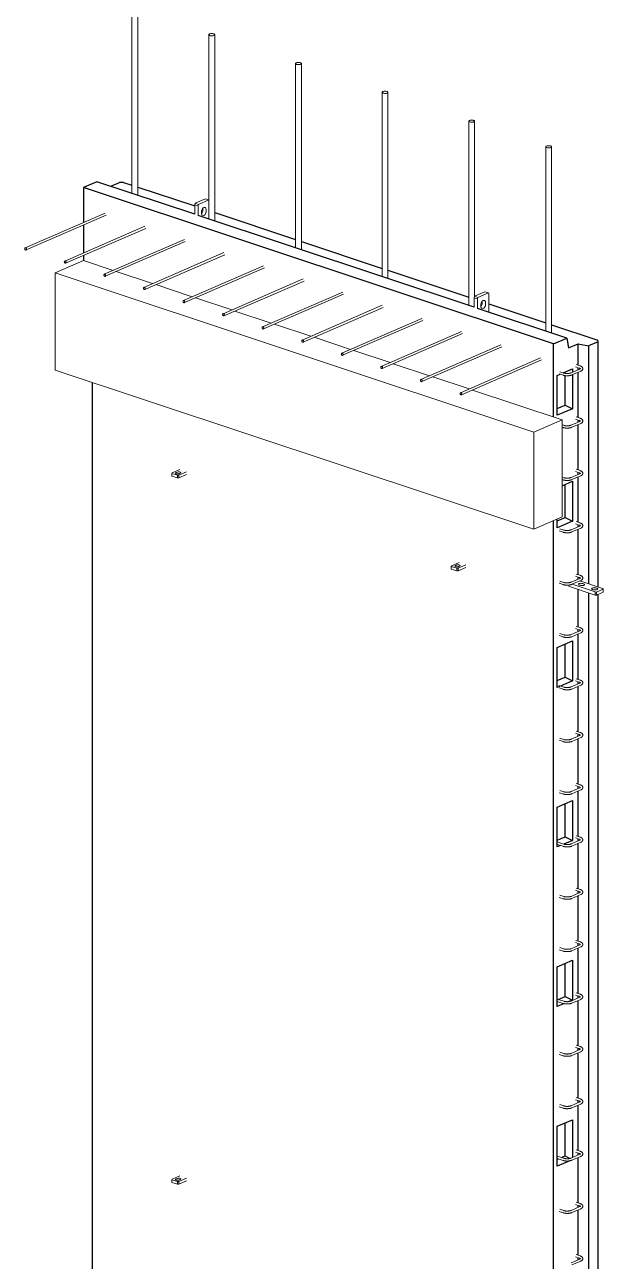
# Model space of a CAD drawing. Header units: millimetres. Extents: x -5423 to 14188, y 1067 to 21611.
# Drawn here: x 2823 to 4833, y 10434 to 14733 of the extents above; entities that cross this region are included whole.
import ezdxf

# ---------------------------------------------------------------- set-up
doc = ezdxf.new("R2010")
doc.units = ezdxf.units.MM
for name, color, linetype, lineweight in [('A-GENM', 13, 'Continuous', 18), ('A-WALL', 113, 'Continuous', 25), ('S-BEAM', 12, 'Continuous', 18), ('S-RBAR', 171, 'Continuous', 18)]:
    doc.layers.add(name, color=color, linetype=linetype, lineweight=lineweight)

# ---------------------------------------------------------------- blocks, each defined once
blk = doc.blocks.new('RR spread anchor face based - RR-SA-2_5-150-1876458-3D Ortho')
at = {"layer": 'A-GENM'}
for p, q in [((10910.2, 12862.9), (10883.9, 12851.5)), ((10896.8, 12852.5), (10900.8, 12854.2)), ((10906.4, 12844), (10932.8, 12855.4)), ((10883.9, 12851.5), (10882.5, 12849.4)), ((10882.5, 12849.4), (10901.3, 12843.2)), ((10882.5, 12840.2), (10882.5, 12849.4)), ((10901.3, 12833.9), (10882.5, 12840.2)), ((10901.3, 12843.2), (10906.4, 12844)), ((10901.3, 12833.9), (10901.3, 12843.2)), ((10906.4, 12834.7), (10901.3, 12833.9)), ((10932.8, 12846.2), (10906.4, 12834.7)), ((10906.4, 12844), (10906.4, 12834.7)), ((10911.3, 12850.7), (10907.3, 12849))]:
    blk.add_line(p, q, dxfattribs=at)
for points in [[(10900.8, 12854.2, 0), (10902.1, 12854.6, 0), (10903.8, 12855, 0), (10905.6, 12855.1, 0), (10907.4, 12855, 0), (10909.1, 12854.8, 0), (10910.6, 12854.4, 0), (10911.8, 12853.9, 0), (10912.6, 12853.3, 0), (10913, 12852.6, 0), (10912.9, 12851.9, 0), (10912.3, 12851.3, 0), (10911.3, 12850.7, 0)], [(10895.1, 12850.7, 0), (10895.2, 12851.2, 0), (10895.8, 12851.9, 0), (10896.8, 12852.5, 0)], [(10907.3, 12849, 0), (10906, 12848.5, 0), (10904.3, 12848.2, 0), (10902.5, 12848.1, 0), (10900.7, 12848.1, 0), (10899, 12848.3, 0), (10897.5, 12848.7, 0), (10896.3, 12849.2, 0), (10895.4, 12849.9, 0), (10895.1, 12850.5, 0)]]:
    blk.add_polyline3d(points, dxfattribs=at)
blk = doc.blocks.new('RR spread anchor face based - RR-SA-7_5-260-1726841-3D Ortho')
at = {"layer": 'A-GENM'}
for p, q in [((9990.7, 14106.7), (9992.4, 14112)), ((9990.7, 14073.8), (9990.7, 14106.7)), ((10002.8, 14102.7), (9990.7, 14106.7)), ((9992.4, 14112), (10028.6, 14127.8)), ((9992.4, 14112), (10004.4, 14108)), ((10004.4, 14108), (10002.8, 14102.7)), ((10002.8, 14102.7), (10002.8, 14069.7)), ((10040.3, 14123.6), (10004.4, 14108)), ((10028.6, 14127.8), (10040.3, 14123.9)), ((10014, 14077.5), (10014, 14081.2)), ((10019, 14092.6), (10019, 14094.2)), ((10019, 14088.9), (10019, 14092.6)), ((10031.1, 14088.6), (10031.1, 14084.9))]:
    blk.add_line(p, q, dxfattribs=at)
for points in [[(10014, 14081.2, 0), (10014.3, 14084.4, 0), (10015.1, 14087.7, 0), (10016.5, 14090.8, 0), (10018.2, 14093.4, 0), (10020.3, 14095.5, 0), (10022.5, 14096.9, 0), (10024.7, 14097.5, 0), (10026.8, 14097.2, 0), (10028.6, 14096, 0), (10029.9, 14094.1, 0), (10030.8, 14091.6, 0), (10031.1, 14088.6, 0)], [(10018.2, 14068.9, 0), (10016.5, 14070.1, 0), (10015.1, 14072, 0), (10014.3, 14074.5, 0), (10014, 14077.5, 0)], [(10014.1, 14075.9, 0), (10014.8, 14076.7, 0), (10016.5, 14079.3, 0), (10017.9, 14082.4, 0), (10018.7, 14085.7, 0), (10019, 14088.9, 0)], [(10031.1, 14084.9, 0), (10030.8, 14081.7, 0), (10029.9, 14078.4, 0), (10028.6, 14075.3, 0), (10026.8, 14072.6, 0), (10024.7, 14070.5, 0), (10022.5, 14069.2, 0), (10020.3, 14068.6, 0)]]:
    blk.add_polyline3d(points, dxfattribs=at)
blk = doc.blocks.new('RR spread anchor face based - RR-SA-7_5-260-V2-3D Ortho')
at = {"layer": 'A-GENM'}
for p, q in [((10963.2, 13788.9), (10999.4, 13804.6)), ((11011.5, 13800.6), (10975.3, 13784.9)), ((10999.4, 13804.6), (11011.5, 13800.6)), ((11013.1, 13796.7), (11011.5, 13800.6)), ((10961.6, 13783.6), (10963.2, 13788.9)), ((10961.6, 13750.6), (10961.6, 13783.6)), ((10973.6, 13779.6), (10961.6, 13783.6)), ((10963.2, 13788.9), (10975.3, 13784.9)), ((10975.3, 13784.9), (10973.6, 13779.6)), ((10973.6, 13779.6), (10973.6, 13746.6)), ((10984.8, 13754.4), (10984.8, 13758.1)), ((10989.9, 13769.5), (10989.8, 13770.8)), ((10989.9, 13765.8), (10989.9, 13769.5)), ((11001.9, 13765.5), (11001.9, 13761.8)), ((11013.1, 13733.5), (11013.1, 13796.7))]:
    blk.add_line(p, q, dxfattribs=at)
for points in [[(10984.8, 13758.1, 0), (10985.1, 13761.3, 0), (10986, 13764.6, 0), (10987.3, 13767.7, 0), (10989.1, 13770.3, 0), (10991.1, 13772.4, 0), (10993.4, 13773.8, 0), (10995.6, 13774.4, 0), (10997.6, 13774.1, 0), (10999.4, 13772.9, 0), (11000.8, 13771, 0), (11001.6, 13768.5, 0), (11001.9, 13765.5, 0)], [(10985, 13752.8, 0), (10985.6, 13753.5, 0), (10987.4, 13756.2, 0), (10988.7, 13759.3, 0), (10989.6, 13762.6, 0), (10989.9, 13765.8, 0)], [(11001.9, 13761.8, 0), (11001.6, 13758.6, 0), (11000.8, 13755.3, 0), (10999.4, 13752.2, 0), (10997.6, 13749.5, 0), (10995.6, 13747.4, 0), (10993.4, 13746.1, 0), (10991.1, 13745.5, 0)], [(10989.1, 13745.8, 0), (10987.3, 13747, 0), (10986, 13748.9, 0), (10985.1, 13751.4, 0), (10984.8, 13754.4, 0)]]:
    blk.add_polyline3d(points, dxfattribs=at)
blk = doc.blocks.new('Rebar Bar - Part 2227165887-431004-3D Ortho')
at = {"layer": 'S-RBAR'}
blk.add_polyline3d([(9634.4, 13339.6, 0), (9634.2, 13338.9, 0), (9634.1, 13338.2, 0), (9634.1, 13337.4, 0), (9634.1, 13336.7, 0), (9634.2, 13336, 0), (9634.4, 13335.3, 0)], dxfattribs=at)
blk = doc.blocks.new('Rebar Bar - Part 2227165887-V3-3D Ortho')
at = {"layer": 'S-RBAR'}
blk.add_polyline3d([(9634.5, 13157.9, 0), (9634.4, 13157.6, 0), (9634.2, 13156.9, 0), (9634.1, 13156.2, 0), (9634.1, 13155.4, 0), (9634.1, 13154.7, 0), (9634.2, 13154, 0), (9634.4, 13153.3, 0)], dxfattribs=at)
blk = doc.blocks.new('Rebar Bar - Part 3166313199-431004-3D Ortho')
at = {"layer": 'S-RBAR'}
for p, q in [((11313.7, 13543.5), (11327.4, 13539)), ((11329.9, 13546.6), (11316.2, 13551.1))]:
    blk.add_line(p, q, dxfattribs=at)
blk = doc.blocks.new('Rebar Bar - Part 2227165887-V5-3D Ortho')
at = {"layer": 'S-RBAR'}
for points in [[(11332.1, 13528.4, 0), (11332.7, 13528.6, 0), (11333.4, 13528.9, 0), (11333.9, 13529.3, 0), (11334.5, 13529.6, 0), (11335.1, 13529.9, 0), (11335.6, 13530.3, 0), (11336.1, 13530.7, 0), (11336.6, 13531.1, 0), (11337, 13531.6, 0), (11337.5, 13532, 0), (11337.9, 13532.5, 0), (11338.3, 13533.1, 0), (11338.6, 13533.7, 0), (11338.9, 13534.3, 0), (11339.1, 13534.9, 0), (11339.3, 13535.6, 0), (11339.4, 13536.3, 0), (11339.5, 13537.1, 0), (11339.4, 13537.8, 0), (11339.3, 13538.5, 0), (11339.1, 13539.2, 0), (11338.9, 13539.8, 0), (11338.6, 13540.4, 0), (11338.3, 13541, 0), (11337.9, 13541.6, 0), (11337.5, 13542.1, 0), (11337, 13542.5, 0), (11336.6, 13543, 0), (11336.1, 13543.4, 0), (11335.6, 13543.8, 0), (11335, 13544.2, 0), (11334.5, 13544.5, 0), (11333.9, 13544.8, 0), (11333.3, 13545.2, 0), (11332.7, 13545.4, 0), (11332.1, 13545.7, 0), (11331.4, 13546, 0), (11330.8, 13546.3, 0), (11330.1, 13546.5, 0), (11329.9, 13546.6, 0)], [(11331.5, 13536.7, 0), (11331.5, 13536.7, 0), (11331.4, 13536.8, 0), (11331.3, 13536.9, 0), (11331.2, 13537, 0), (11331, 13537.2, 0), (11330.8, 13537.3, 0), (11330.6, 13537.5, 0), (11330.3, 13537.7, 0), (11330, 13537.9, 0), (11329.7, 13538, 0), (11329.3, 13538.2, 0), (11328.9, 13538.4, 0), (11328.4, 13538.6, 0), (11328, 13538.8, 0), (11327.5, 13538.9, 0), (11327.4, 13539, 0)], [(11331.5, 13537.4, 0), (11331.5, 13537.4, 0), (11331.5, 13537.3, 0), (11331.4, 13537.3, 0), (11331.3, 13537.2, 0), (11331.2, 13537, 0), (11331, 13536.9, 0), (11330.8, 13536.7, 0), (11330.6, 13536.6, 0), (11330.3, 13536.4, 0), (11330, 13536.2, 0), (11329.7, 13536, 0), (11329.3, 13535.9, 0), (11328.9, 13535.7, 0)]]:
    blk.add_polyline3d(points, dxfattribs=at)
blk = doc.blocks.new('Rebar Bar - Part 981547073-431004-3D Ortho')
at = {"layer": 'S-RBAR'}
for p, q in [((11328.9, 13535.7), (11298.6, 13522.5)), ((11301.8, 13515.2), (11332.1, 13528.4))]:
    blk.add_line(p, q, dxfattribs=at)
blk = doc.blocks.new('Rebar Bar - Part 2227165887-V6-3D Ortho')
at = {"layer": 'S-RBAR'}
for points in [[(11301.8, 13515.2, 0), (11301.2, 13514.9, 0), (11300.5, 13514.7, 0), (11299.8, 13514.4, 0), (11299.1, 13514.2, 0), (11298.4, 13514, 0), (11297.7, 13513.8, 0), (11297, 13513.6, 0), (11296.2, 13513.4, 0), (11295.4, 13513.2, 0), (11294.6, 13513.1, 0), (11293.8, 13513, 0), (11293, 13512.8, 0), (11292.2, 13512.7, 0), (11291.4, 13512.6, 0), (11290.6, 13512.5, 0), (11289.7, 13512.4, 0), (11288.9, 13512.4, 0), (11288, 13512.3, 0), (11287.2, 13512.3, 0), (11286.3, 13512.3, 0), (11285.4, 13512.3, 0), (11284.6, 13512.3, 0), (11283.7, 13512.3, 0), (11282.9, 13512.3, 0), (11282, 13512.4, 0), (11281.2, 13512.4, 0), (11280.3, 13512.5, 0), (11279.5, 13512.6, 0), (11278.6, 13512.6, 0), (11277.8, 13512.8, 0), (11277, 13512.9, 0), (11276.2, 13513, 0), (11275.4, 13513.2, 0), (11274.6, 13513.3, 0), (11273.9, 13513.5, 0), (11273.1, 13513.7, 0), (11272.4, 13513.9, 0), (11271.6, 13514.1, 0), (11270.9, 13514.3, 0), (11270.8, 13514.3, 0)], [(11298.6, 13522.5, 0), (11298.2, 13522.3, 0), (11297.7, 13522.2, 0), (11297.3, 13522, 0), (11296.7, 13521.8, 0), (11296.2, 13521.7, 0), (11295.6, 13521.5, 0), (11295.1, 13521.4, 0), (11294.5, 13521.2, 0), (11293.8, 13521.1, 0), (11293.2, 13521, 0), (11292.5, 13520.8, 0), (11291.9, 13520.7, 0), (11291.2, 13520.6, 0), (11290.5, 13520.6, 0), (11289.8, 13520.5, 0), (11289.1, 13520.4, 0), (11288.3, 13520.4, 0), (11287.6, 13520.3, 0), (11286.9, 13520.3, 0), (11286.1, 13520.3, 0), (11285.4, 13520.3, 0), (11284.7, 13520.3, 0), (11283.9, 13520.3, 0), (11283.2, 13520.3, 0), (11282.5, 13520.3, 0), (11281.7, 13520.4, 0), (11281, 13520.4, 0), (11280.3, 13520.5, 0), (11279.6, 13520.6, 0), (11278.9, 13520.7, 0), (11278.2, 13520.8, 0), (11277.6, 13520.9, 0), (11276.9, 13521, 0), (11276.3, 13521.1, 0), (11275.7, 13521.3, 0), (11275.1, 13521.4, 0), (11274.5, 13521.6, 0), (11273.9, 13521.7, 0), (11273.4, 13521.9, 0), (11273.3, 13521.9, 0)]]:
    blk.add_polyline3d(points, dxfattribs=at)
blk = doc.blocks.new('Rebar Bar - Part 3131074535-V7-3D Ortho')
at = {"layer": 'S-RBAR'}
for p, q in [((11257, 13518.9), (11270.8, 13514.3)), ((11273.3, 13521.9), (11259.6, 13526.5))]:
    blk.add_line(p, q, dxfattribs=at)
blk = doc.blocks.new('Rebar Bar - Part 3131074535-V8-3D Ortho')
at = {"layer": 'S-RBAR'}
for p, q in [((11273.3, 13340), (11267.7, 13341.8)), ((11267.7, 13333.4), (11270.8, 13332.4))]:
    blk.add_line(p, q, dxfattribs=at)
blk = doc.blocks.new('Rebar Bar - Part 3131074535-V9-3D Ortho')
at = {"layer": 'S-RBAR'}
for p, q in [((11273.3, 12430), (11256.3, 12435.7)), ((11257, 12427), (11270.8, 12422.4))]:
    blk.add_line(p, q, dxfattribs=at)
blk = doc.blocks.new('Rebar Bar - Part 3131074535-V10-3D Ortho')
at = {"layer": 'S-RBAR'}
for p, q in [((11250.7, 11883.2), (11270.8, 11876.5)), ((11273.3, 11884.1), (11250.8, 11891.6))]:
    blk.add_line(p, q, dxfattribs=at)
blk = doc.blocks.new('Rebar Bar - Part 3166313199-V11-3D Ortho')
at = {"layer": 'S-RBAR'}
for p, q in [((11313.7, 11541.7), (11327.4, 11537.1)), ((11329.9, 11544.7), (11315.8, 11549.4))]:
    blk.add_line(p, q, dxfattribs=at)
blk = doc.blocks.new('Rebar Bar - Part 3131074535-V12-3D Ortho')
at = {"layer": 'S-RBAR'}
for p, q in [((11273.3, 11338.1), (11250.8, 11345.6)), ((11250.8, 11337.2), (11270.8, 11330.5))]:
    blk.add_line(p, q, dxfattribs=at)
blk = doc.blocks.new('Rebar Bar - Part 3643695667-431004-3D Ortho')
at = {"layer": 'S-RBAR'}
for p, q in [((11192.7, 13574.5), (10914.3, 13453.4)), ((10917.5, 13446.1), (11195.9, 13567.1))]:
    blk.add_line(p, q, dxfattribs=at)
for points in [[(10918.9, 13448.8, 0), (10918.8, 13449.7, 0), (10918.5, 13450.7, 0), (10918, 13451.7, 0), (10917.4, 13452.5, 0), (10916.6, 13453.1, 0), (10915.9, 13453.5, 0), (10915.1, 13453.6, 0), (10914.4, 13453.5, 0), (10913.7, 13453.1, 0), (10913.3, 13452.5, 0), (10913, 13451.7, 0), (10912.9, 13450.8, 0)], [(10912.9, 13450.8, 0), (10913, 13449.8, 0), (10913.3, 13448.8, 0), (10913.7, 13447.8, 0), (10914.4, 13447.1, 0), (10915.1, 13446.4, 0), (10915.9, 13446.1, 0), (10916.6, 13445.9, 0), (10917.4, 13446, 0), (10918, 13446.4, 0), (10918.5, 13447, 0), (10918.8, 13447.8, 0), (10918.9, 13448.8, 0)]]:
    blk.add_polyline3d(points, dxfattribs=at)
blk = doc.blocks.new('Rebar Bar - Part 3314717470-431004-3D Ortho')
at = {"layer": 'S-RBAR'}
for p, q in [((10943.6, 14397.4), (10943.6, 13756.7)), ((10963.6, 13789), (10963.6, 14397.4))]:
    blk.add_line(p, q, dxfattribs=at)
for points in [[(10961.1, 14394.9, 0), (10962.5, 14395.7, 0), (10963.4, 14396.6, 0), (10963.5, 14397.6, 0), (10963, 14398.6, 0), (10961.9, 14399.5, 0), (10960.1, 14400.2, 0), (10958, 14400.8, 0), (10955.5, 14401.1, 0), (10952.9, 14401.2, 0), (10950.3, 14401, 0), (10948, 14400.5, 0), (10946, 14399.9, 0)], [(10946, 14399.9, 0), (10944.6, 14399, 0), (10943.7, 14398.1, 0), (10943.6, 14397.1, 0), (10944.1, 14396.1, 0), (10945.2, 14395.2, 0), (10947, 14394.5, 0), (10949.1, 14393.9, 0), (10951.6, 14393.6, 0), (10954.2, 14393.6, 0), (10956.8, 14393.8, 0), (10959.1, 14394.2, 0), (10961.1, 14394.9, 0)]]:
    blk.add_polyline3d(points, dxfattribs=at)
blk = doc.blocks.new('Rebar Bar - Part 3314717470-V18-3D Ortho')
at = {"layer": 'S-RBAR'}
for p, q in [((10642.5, 14497.5), (10642.5, 13856.9)), ((10662.5, 13850.2), (10662.5, 14497.5))]:
    blk.add_line(p, q, dxfattribs=at)
for points in [[(10645, 14500.1, 0), (10643.5, 14499.2, 0), (10642.7, 14498.3, 0), (10642.5, 14497.3, 0), (10643, 14496.3, 0), (10644.2, 14495.4, 0), (10645.9, 14494.7, 0), (10648.1, 14494.1, 0), (10650.6, 14493.8, 0), (10653.2, 14493.8, 0), (10655.7, 14493.9, 0), (10658.1, 14494.4, 0), (10660, 14495, 0)], [(10660, 14495, 0), (10661.5, 14495.9, 0), (10662.3, 14496.8, 0), (10662.5, 14497.8, 0), (10662, 14498.8, 0), (10660.8, 14499.7, 0), (10659.1, 14500.4, 0), (10656.9, 14501, 0), (10654.5, 14501.3, 0), (10651.9, 14501.3, 0), (10649.3, 14501.1, 0), (10647, 14500.7, 0), (10645, 14500.1, 0)]]:
    blk.add_polyline3d(points, dxfattribs=at)
blk = doc.blocks.new('Rebar Bar - Part 2222163669-431004-3D Ortho')
at = {"layer": 'S-RBAR'}
for p, q in [((9772.8, 14787), (9772.8, 14146.3)), ((9792.8, 14139.7), (9792.8, 14787))]:
    blk.add_line(p, q, dxfattribs=at)
for points in [[(9775.3, 14789.5, 0), (9773.8, 14788.7, 0), (9773, 14787.7, 0), (9772.8, 14786.7, 0), (9773.4, 14785.8, 0), (9774.5, 14784.9, 0), (9776.2, 14784.1, 0), (9778.4, 14783.6, 0), (9780.9, 14783.3, 0), (9783.5, 14783.2, 0), (9786, 14783.4, 0), (9788.4, 14783.8, 0), (9790.3, 14784.5, 0)], [(9790.3, 14784.5, 0), (9791.8, 14785.3, 0), (9792.6, 14786.3, 0), (9792.8, 14787.2, 0), (9792.3, 14788.2, 0), (9791.1, 14789.1, 0), (9789.4, 14789.9, 0), (9787.2, 14790.4, 0), (9784.8, 14790.7, 0), (9782.2, 14790.8, 0), (9779.6, 14790.6, 0), (9777.3, 14790.2, 0), (9775.3, 14789.5, 0)]]:
    blk.add_polyline3d(points, dxfattribs=at)
blk = doc.blocks.new('Rebar Bar - Part 2904564288-431004-3D Ortho')
at = {"layer": 'S-RBAR'}
for p, q in [((11211, 14308.3), (11211, 13667.7)), ((11231, 13661), (11231, 14308.3))]:
    blk.add_line(p, q, dxfattribs=at)
for points in [[(11213.5, 14310.8, 0), (11212.1, 14310, 0), (11211.2, 14309.1, 0), (11211, 14308.1, 0), (11211.6, 14307.1, 0), (11212.7, 14306.2, 0), (11214.4, 14305.5, 0), (11216.6, 14304.9, 0), (11219.1, 14304.6, 0), (11221.7, 14304.5, 0), (11224.2, 14304.7, 0), (11226.6, 14305.2, 0), (11228.5, 14305.8, 0)], [(11228.5, 14305.8, 0), (11230, 14306.7, 0), (11230.8, 14307.6, 0), (11231, 14308.6, 0), (11230.5, 14309.6, 0), (11229.3, 14310.5, 0), (11227.6, 14311.2, 0), (11225.4, 14311.7, 0), (11223, 14312.1, 0), (11220.4, 14312.1, 0), (11217.8, 14311.9, 0), (11215.5, 14311.5, 0), (11213.5, 14310.8, 0)]]:
    blk.add_polyline3d(points, dxfattribs=at)
blk = doc.blocks.new('M_Rectangular Corbel - M_Rectangular Corbel-2619637-3D Ortho')
at = {"layer": 'S-BEAM'}
for p, q in [((9604.5, 13912.6), (9505.7, 13869.7)), ((9604.5, 13912.6), (9706.9, 13878.5)), ((9505.7, 13869.7), (9505.7, 13532.1)), ((11168.9, 13316.1), (9505.7, 13869.7)), ((9718.3, 13874.7), (9844.4, 13832.7)), ((9855.8, 13829), (9982, 13787)), ((9993.3, 13783.2), (10119.5, 13741.2)), ((10130.8, 13737.4), (10257, 13695.4)), ((10268.3, 13691.7), (10394.5, 13649.7)), ((10405.8, 13645.9), (10532, 13603.9)), ((10543.4, 13600.1), (10669.5, 13558.1)), ((10680.9, 13554.3), (10807.1, 13512.4)), ((9505.7, 13532.1), (11168.9, 12978.5)), ((10818.4, 13508.6), (10944.6, 13466.6)), ((10955.9, 13462.8), (11267.7, 13359.1)), ((11168.9, 13316.1), (11267.7, 13359.1)), ((11267.7, 13359.1), (11267.7, 13021.5)), ((11168.9, 12978.5), (11168.9, 13316.1)), ((11168.9, 12978.5), (11267.7, 13021.5))]:
    blk.add_line(p, q, dxfattribs=at)
blk = doc.blocks.new('RR spread anchor face based - RR-SA-4_0-180-V19-3D Ortho')
at = {"layer": 'A-GENM'}
for p, q in [((11382.2, 12750), (11290.3, 12780.6)), ((11302.6, 12787.6), (11382.2, 12761.1)), ((11317.5, 12802.8), (11316.6, 12803.1)), ((11330.6, 12783.8), (11327.6, 12784.8)), ((11408.5, 12772.5), (11328.9, 12799)), ((11339.5, 12789.9), (11342.5, 12788.9)), ((11376.4, 12768.6), (11373.4, 12769.6)), ((11385.2, 12774.7), (11388.2, 12773.7)), ((11387.6, 12760.5), (11410.6, 12770.6)), ((11410.6, 12770.6), (11408.5, 12772.5)), ((11410.6, 12759.5), (11410.6, 12770.6)), ((11382.2, 12761.1), (11387.6, 12760.5)), ((11382.2, 12750), (11382.2, 12761.1)), ((11387.6, 12749.4), (11382.2, 12750)), ((11387.6, 12749.4), (11387.6, 12760.5)), ((11410.6, 12759.5), (11387.6, 12749.4))]:
    blk.add_line(p, q, dxfattribs=at)
for points in [[(11324.5, 12787.4, 0), (11324.7, 12788, 0), (11325.5, 12788.9, 0), (11326.8, 12789.6, 0), (11328.5, 12790.2, 0), (11330.6, 12790.6, 0), (11332.9, 12790.8, 0), (11335.3, 12790.7, 0), (11337.5, 12790.4, 0), (11339.5, 12789.9, 0)], [(11327.6, 12784.8, 0), (11326.1, 12785.5, 0), (11325, 12786.3, 0), (11324.6, 12787.1, 0)], [(11342.5, 12788.9, 0), (11344, 12788.3, 0), (11345.1, 12787.5, 0), (11345.5, 12786.6, 0), (11345.4, 12785.7, 0), (11344.6, 12784.9, 0), (11343.3, 12784.1, 0), (11341.6, 12783.5, 0), (11339.4, 12783.1, 0), (11337.1, 12783, 0), (11334.8, 12783, 0), (11332.6, 12783.3, 0), (11330.6, 12783.8, 0)], [(11370.3, 12772.1, 0), (11370.5, 12772.8, 0), (11371.2, 12773.7, 0), (11372.5, 12774.4, 0), (11374.3, 12775, 0), (11376.4, 12775.4, 0), (11378.7, 12775.6, 0), (11381, 12775.5, 0), (11383.3, 12775.2, 0), (11385.2, 12774.7, 0)], [(11373.4, 12769.6, 0), (11371.8, 12770.2, 0), (11370.8, 12771, 0), (11370.3, 12771.9, 0)], [(11388.2, 12773.7, 0), (11389.8, 12773, 0), (11390.8, 12772.2, 0), (11391.3, 12771.4, 0), (11391.1, 12770.5, 0), (11390.4, 12769.6, 0), (11389.1, 12768.9, 0), (11387.3, 12768.3, 0), (11385.2, 12767.9, 0), (11382.9, 12767.7, 0), (11380.6, 12767.8, 0), (11378.3, 12768.1, 0), (11376.4, 12768.6, 0)]]:
    blk.add_polyline3d(points, dxfattribs=at)

msp = doc.modelspace()

# ---------------------------------------------------------------- linework, layer by layer
at = {"layer": 'A-WALL'}
for p, q in [((3073.17516, 14187.003), (3027.00231, 14166.92971)), ((3413.26822, 14073.81425), (3073.17516, 14187.003)), ((4660.12831, 13623.39765), (3027.00231, 14166.92971)), ((3027.00231, 14166.92971), (3027.00231, 14045.08538)), ((3121.37105, 14170.96258), (3152.11302, 14184.32742)), ((3166.22746, 14184.68547), (3152.11302, 14184.32742)), ((3166.22746, 14184.68547), (3195.38571, 14174.98111)), ((3215.32793, 14168.344), (3413.26822, 14102.46611)), ((4384.11272, 13750.70072), (3425.30971, 14069.80664)), ((3440.70748, 14093.33386), (3441.32144, 14093.12952)), ((3482.74602, 14079.34272), (3764.0447, 13985.72174)), ((3027.00231, 14036.47668), (3027.00231, 13939.49844)), ((3783.93359, 13979.10238), (4065.08175, 13885.5315)), ((3027.00231, 13930.92256), (3027.00231, 13912.60148)), ((4084.97064, 13878.91214), (4366.1188, 13785.34126)), ((4411.55198, 13770.22033), (4412.38574, 13769.94284)), ((4435.66338, 13762.19564), (4633.59022, 13696.32223)), ((4706.30116, 13643.47094), (4396.1542, 13746.69311)), ((4653.53244, 13689.68512), (4814.40143, 13636.14519)), ((4660.12831, 13623.39765), (4706.30116, 13643.47094)), ((4706.30116, 13643.47094), (4712.88603, 13609.34046)), ((4815.34273, 13630.77633), (4782.42011, 13616.46348)), ((4815.34273, 13630.77633), (4814.40143, 13636.14519)), ((4815.34273, 12777.75558), (4815.34273, 13630.77633)), ((4660.12831, 13369.06942), (4660.12831, 13623.39765)), ((4712.88603, 13609.34046), (4745.73154, 13623.61979)), ((4745.73154, 13623.61979), (4782.42011, 13616.46348)), ((4745.73154, 13548.79368), (4745.73154, 13623.61979)), ((4782.42011, 13616.46348), (4782.42011, 12788.71278)), ((4745.73154, 13533.15964), (4745.73154, 13540.36679)), ((4673.29804, 13513.51934), (4683.05764, 13517.76225)), ((4673.29804, 13374.79485), (4673.29804, 13513.51934)), ((4694.0322, 13522.53336), (4725.97695, 13536.42109)), ((4700.57727, 13521.06875), (4700.57727, 13525.37878)), ((4700.57727, 13410.34407), (4700.57727, 13512.75329)), ((4725.97695, 13536.42109), (4725.97695, 13524.60852)), ((4725.97695, 13515.89048), (4725.97695, 13397.6966)), ((4745.73154, 13366.8077), (4745.73154, 13524.58797)), ((3057.10601, 13489.20543), (3057.10601, 5745.58236)), ((4673.29804, 13398.48464), (4700.57727, 13410.34407)), ((4725.97695, 13397.6966), (4673.29804, 13374.79485)), ((4700.57727, 13410.34407), (4725.97695, 13397.6966)), ((4745.73154, 13351.17366), (4745.73154, 13358.38081)), ((4745.73154, 13184.82172), (4745.73154, 13342.60199)), ((4745.73154, 13169.18768), (4745.73154, 13176.39483)), ((4745.73154, 13002.83574), (4745.73154, 13160.61601)), ((4690.23202, 13130.14061), (4725.97695, 13145.68044)), ((4700.57727, 13019.60342), (4700.57727, 13134.63813)), ((4725.97695, 13145.68044), (4725.97695, 13006.95595)), ((4660.12831, 5212.06933), (4660.12831, 13008.40011)), ((4673.29804, 13007.74398), (4700.57727, 13019.60342)), ((4673.29804, 12984.0542), (4673.29804, 13014.12555)), ((4725.97695, 13006.95595), (4673.29804, 12984.0542)), ((4700.57727, 13019.60342), (4725.97695, 13006.95595)), ((4745.73154, 12987.2017), (4745.73154, 12994.40885)), ((4745.73154, 12820.84976), (4745.73154, 12978.63003)), ((4745.73154, 12805.21572), (4745.73154, 12812.42287)), ((4745.73154, 12638.86377), (4745.73154, 12769.60831)), ((4782.42011, 12757.39773), (4782.42011, 10319.41684)), ((4815.34273, 10308.45963), (4815.34273, 12751.72209)), ((4745.73154, 12623.22973), (4745.73154, 12630.43689)), ((4745.73154, 12456.87779), (4745.73154, 12614.65807)), ((4673.29804, 12567.88073), (4725.97695, 12590.78247)), ((4673.29804, 12429.15624), (4673.29804, 12567.88073)), ((4700.57727, 12464.70545), (4700.57727, 12579.74016)), ((4725.97695, 12590.78247), (4725.97695, 12452.05798)), ((4673.29804, 12452.84602), (4700.57727, 12464.70545)), ((4680.554, 12432.31071), (4673.29804, 12429.15624)), ((4725.97695, 12452.05798), (4684.03842, 12433.82553)), ((4700.57727, 12464.70545), (4725.97695, 12452.05798)), ((4745.73154, 12441.24375), (4745.73154, 12448.45091)), ((4745.73154, 12274.89181), (4745.73154, 12432.67209)), ((4745.73154, 12259.25777), (4745.73154, 12266.46493)), ((4745.73154, 12092.90583), (4745.73154, 12250.68611)), ((4745.73154, 12077.27179), (4745.73154, 12084.47895)), ((4673.29804, 12012.98276), (4725.97695, 12035.88451)), ((4725.97695, 12035.88451), (4725.97695, 11897.16002)), ((4745.73154, 11910.91985), (4745.73154, 12068.70013)), ((4673.29804, 11874.25827), (4673.29804, 12012.98276)), ((4700.57727, 11909.80749), (4700.57727, 12024.84219)), ((4673.29804, 11897.94805), (4700.57727, 11909.80749)), ((4700.57727, 11909.80749), (4725.97695, 11897.16002)), ((4684.86371, 11879.28636), (4673.29804, 11874.25827)), ((4725.97695, 11897.16002), (4695.78398, 11884.03386)), ((4745.73154, 11895.28581), (4745.73154, 11902.49297)), ((4745.73154, 11728.93387), (4745.73154, 11886.71415)), ((4745.73154, 11713.29983), (4745.73154, 11720.50698)), ((4745.73154, 11546.94789), (4745.73154, 11704.72817)), ((4745.73154, 11531.31385), (4745.73154, 11538.521)), ((4745.73154, 11364.96191), (4745.73154, 11522.74218)), ((4673.29804, 11458.0848), (4725.97695, 11480.98654)), ((4725.97695, 11480.98654), (4725.97695, 11342.26205)), ((4673.29804, 11319.36031), (4673.29804, 11458.0848)), ((4700.57727, 11354.90952), (4700.57727, 11469.94423)), ((4676.62309, 11344.49563), (4700.57727, 11354.90952)), ((4700.57727, 11354.90952), (4725.97695, 11342.26205)), ((4745.73154, 11349.32787), (4745.73154, 11356.53502)), ((4697.17495, 11329.74061), (4673.29804, 11319.36031)), ((4725.97695, 11342.26205), (4714.08227, 11337.09093)), ((4745.73154, 11182.97593), (4745.73154, 11340.7562)), ((4745.73154, 11167.34189), (4745.73154, 11174.54904)), ((4745.73154, 11000.98995), (4745.73154, 11158.77022)), ((4745.73154, 10985.35591), (4745.73154, 10992.56306)), ((4745.73154, 10819.00397), (4745.73154, 10976.78424)), ((4673.29804, 10903.18683), (4725.97695, 10926.08858)), ((4725.97695, 10926.08858), (4725.97695, 10794.81881)), ((4673.29804, 10764.46234), (4673.29804, 10903.18683)), ((4700.57727, 10800.01156), (4700.57727, 10915.04626)), ((4673.29804, 10788.15212), (4677.29992, 10789.89191)), ((4688.27043, 10794.66125), (4700.57727, 10800.01156)), ((4700.57727, 10800.01156), (4717.2218, 10791.72361)), ((4745.73154, 10803.36993), (4745.73154, 10810.57708)), ((4745.73154, 10637.01799), (4745.73154, 10794.79826)), ((4716.80114, 10783.37497), (4673.29804, 10764.46234)), ((4745.73154, 10621.38395), (4745.73154, 10628.5911)), ((4745.73154, 10455.032), (4745.73154, 10612.81228)), ((4745.73154, 10439.39796), (4745.73154, 10446.60512))]:
    msp.add_line(p, q, dxfattribs=at)

# ---------------------------------------------------------------- block references
at = {"layer": 'A-GENM'}
for name, p in [('RR spread anchor face based - RR-SA-7_5-260-1726841-3D Ortho', (-6577.45589, 0)), ('RR spread anchor face based - RR-SA-7_5-260-V2-3D Ortho', (-6577.45589, 0)), ('RR spread anchor face based - RR-SA-2_5-150-1876458-3D Ortho', (-7548.30038, 323.11353)), ('RR spread anchor face based - RR-SA-2_5-150-1876458-3D Ortho', (-6577.45589, 0)), ('RR spread anchor face based - RR-SA-4_0-180-V19-3D Ortho', (-6577.45589, 0)), ('RR spread anchor face based - RR-SA-2_5-150-1876458-3D Ortho', (-7548.30038, -2132.30997))]:
    msp.add_blockref(name, p, dxfattribs=at)
at = {"layer": 'S-BEAM'}
msp.add_blockref('M_Rectangular Corbel - M_Rectangular Corbel-2619637-3D Ortho', (-6577.45589, 0), dxfattribs=at)
at = {"layer": 'S-RBAR'}
for name, p in [('Rebar Bar - Part 2222163669-431004-3D Ortho', (-6577.45589, 0)), ('Rebar Bar - Part 3314717470-V18-3D Ortho', (-7179.68051, 200.43058)), ('Rebar Bar - Part 3314717470-V18-3D Ortho', (-6878.49294, 100.19024)), ('Rebar Bar - Part 3314717470-V18-3D Ortho', (-6577.45589, 0)), ('Rebar Bar - Part 3314717470-431004-3D Ortho', (-6577.45589, 0)), ('Rebar Bar - Part 2904564288-431004-3D Ortho', (-6577.45589, 0)), ('Rebar Bar - Part 3643695667-431004-3D Ortho', (-8090.16707, 503.45596)), ('Rebar Bar - Part 3643695667-431004-3D Ortho', (-7952.64787, 457.68724)), ('Rebar Bar - Part 3643695667-431004-3D Ortho', (-7815.12867, 411.91852)), ('Rebar Bar - Part 3643695667-431004-3D Ortho', (-7677.60947, 366.14979)), ('Rebar Bar - Part 3643695667-431004-3D Ortho', (-7540.09028, 320.38107)), ('Rebar Bar - Part 3643695667-431004-3D Ortho', (-7402.57108, 274.61234)), ('Rebar Bar - Part 3643695667-431004-3D Ortho', (-7265.05188, 228.84362)), ('Rebar Bar - Part 3643695667-431004-3D Ortho', (-7127.53268, 183.0749)), ('Rebar Bar - Part 3643695667-431004-3D Ortho', (-6990.01348, 137.30617)), ('Rebar Bar - Part 3643695667-431004-3D Ortho', (-6852.49428, 91.53745)), ('Rebar Bar - Part 3643695667-431004-3D Ortho', (-6714.97508, 45.76872)), ('Rebar Bar - Part 3643695667-431004-3D Ortho', (-6577.45589, 0)), ('Rebar Bar - Part 3166313199-431004-3D Ortho', (-6577.45589, 0)), ('Rebar Bar - Part 2227165887-V5-3D Ortho', (-6577.45589, 0)), ('Rebar Bar - Part 3131074535-V7-3D Ortho', (-6577.45589, 0)), ('Rebar Bar - Part 2227165887-V6-3D Ortho', (-6577.45589, 0)), ('Rebar Bar - Part 981547073-431004-3D Ortho', (-6577.45589, 0)), ('Rebar Bar - Part 3166313199-431004-3D Ortho', (-6577.45589, -181.98598)), ('Rebar Bar - Part 2227165887-431004-3D Ortho', (-6577.45589, 0)), ('Rebar Bar - Part 3131074535-V8-3D Ortho', (-6577.45589, 0)), ('Rebar Bar - Part 2227165887-V6-3D Ortho', (-6577.45589, -181.98598)), ('Rebar Bar - Part 981547073-431004-3D Ortho', (-6577.45589, -181.98598)), ('Rebar Bar - Part 2227165887-V5-3D Ortho', (-6577.45589, -181.98598)), ('Rebar Bar - Part 2227165887-V3-3D Ortho', (-6577.45589, 0)), ('Rebar Bar - Part 3131074535-V8-3D Ortho', (-6577.45589, -181.98598)), ('Rebar Bar - Part 2227165887-V6-3D Ortho', (-6577.45589, -363.97196)), ('Rebar Bar - Part 981547073-431004-3D Ortho', (-6577.45589, -363.97196)), ('Rebar Bar - Part 3166313199-431004-3D Ortho', (-6577.45589, -363.97196)), ('Rebar Bar - Part 2227165887-V5-3D Ortho', (-6577.45589, -363.97196)), ('Rebar Bar - Part 981547073-431004-3D Ortho', (-6577.45589, -545.95794)), ('Rebar Bar - Part 3166313199-431004-3D Ortho', (-6577.45589, -545.95794)), ('Rebar Bar - Part 2227165887-V5-3D Ortho', (-6577.45589, -545.95794)), ('Rebar Bar - Part 2227165887-431004-3D Ortho', (-6577.45589, -363.97196)), ('Rebar Bar - Part 3131074535-V7-3D Ortho', (-6577.45589, -545.95794)), ('Rebar Bar - Part 2227165887-V6-3D Ortho', (-6577.45589, -545.95794)), ('Rebar Bar - Part 3166313199-431004-3D Ortho', (-6577.45589, -727.94392)), ('Rebar Bar - Part 2227165887-V5-3D Ortho', (-6577.45589, -727.94392)), ('Rebar Bar - Part 2227165887-431004-3D Ortho', (-6577.45589, -545.95794)), ('Rebar Bar - Part 3131074535-V7-3D Ortho', (-6577.45589, -727.94392)), ('Rebar Bar - Part 2227165887-V6-3D Ortho', (-6577.45589, -727.94392)), ('Rebar Bar - Part 981547073-431004-3D Ortho', (-6577.45589, -727.94392)), ('Rebar Bar - Part 3166313199-431004-3D Ortho', (-6577.45589, -909.9299)), ('Rebar Bar - Part 2227165887-431004-3D Ortho', (-6577.45589, -727.94392)), ('Rebar Bar - Part 3131074535-V7-3D Ortho', (-6577.45589, -909.9299)), ('Rebar Bar - Part 2227165887-V6-3D Ortho', (-6577.45589, -909.9299)), ('Rebar Bar - Part 981547073-431004-3D Ortho', (-6577.45589, -909.9299)), ('Rebar Bar - Part 2227165887-V5-3D Ortho', (-6577.45589, -909.9299)), ('Rebar Bar - Part 2227165887-431004-3D Ortho', (-6577.45589, -909.9299)), ('Rebar Bar - Part 3131074535-V9-3D Ortho', (-6577.45589, 0)), ('Rebar Bar - Part 2227165887-V6-3D Ortho', (-6577.45589, -1091.91589)), ('Rebar Bar - Part 981547073-431004-3D Ortho', (-6577.45589, -1091.91589)), ('Rebar Bar - Part 3166313199-431004-3D Ortho', (-6577.45589, -1091.91589)), ('Rebar Bar - Part 2227165887-V5-3D Ortho', (-6577.45589, -1091.91589)), ('Rebar Bar - Part 3131074535-V7-3D Ortho', (-6577.45589, -1273.90187)), ('Rebar Bar - Part 981547073-431004-3D Ortho', (-6577.45589, -1273.90187)), ('Rebar Bar - Part 3166313199-431004-3D Ortho', (-6577.45589, -1273.90187)), ('Rebar Bar - Part 2227165887-V5-3D Ortho', (-6577.45589, -1273.90187)), ('Rebar Bar - Part 2227165887-431004-3D Ortho', (-6577.45589, -1091.91589)), ('Rebar Bar - Part 2227165887-V6-3D Ortho', (-6577.45589, -1273.90187)), ('Rebar Bar - Part 981547073-431004-3D Ortho', (-6577.45589, -1455.88785)), ('Rebar Bar - Part 3166313199-431004-3D Ortho', (-6577.45589, -1455.88785)), ('Rebar Bar - Part 2227165887-V5-3D Ortho', (-6577.45589, -1455.88785)), ('Rebar Bar - Part 2227165887-431004-3D Ortho', (-6577.45589, -1273.90187)), ('Rebar Bar - Part 3131074535-V7-3D Ortho', (-6577.45589, -1455.88785)), ('Rebar Bar - Part 2227165887-V6-3D Ortho', (-6577.45589, -1455.88785)), ('Rebar Bar - Part 3166313199-431004-3D Ortho', (-6577.45589, -1637.87383)), ('Rebar Bar - Part 2227165887-V5-3D Ortho', (-6577.45589, -1637.87383)), ('Rebar Bar - Part 2227165887-431004-3D Ortho', (-6577.45589, -1455.88785)), ('Rebar Bar - Part 3131074535-V10-3D Ortho', (-6577.45589, 0)), ('Rebar Bar - Part 2227165887-V6-3D Ortho', (-6577.45589, -1637.87383)), ('Rebar Bar - Part 981547073-431004-3D Ortho', (-6577.45589, -1637.87383)), ('Rebar Bar - Part 2227165887-431004-3D Ortho', (-6577.45589, -1637.87383)), ('Rebar Bar - Part 3131074535-V7-3D Ortho', (-6577.45589, -1819.85981)), ('Rebar Bar - Part 2227165887-V6-3D Ortho', (-6577.45589, -1819.85981)), ('Rebar Bar - Part 981547073-431004-3D Ortho', (-6577.45589, -1819.85981)), ('Rebar Bar - Part 3166313199-431004-3D Ortho', (-6577.45589, -1819.85981)), ('Rebar Bar - Part 2227165887-V5-3D Ortho', (-6577.45589, -1819.85981)), ('Rebar Bar - Part 3131074535-V7-3D Ortho', (-6577.45589, -2001.84579)), ('Rebar Bar - Part 2227165887-V6-3D Ortho', (-6577.45589, -2001.84579)), ('Rebar Bar - Part 981547073-431004-3D Ortho', (-6577.45589, -2001.84579)), ('Rebar Bar - Part 3166313199-V11-3D Ortho', (-6577.45589, 0)), ('Rebar Bar - Part 2227165887-V5-3D Ortho', (-6577.45589, -2001.84579)), ('Rebar Bar - Part 2227165887-431004-3D Ortho', (-6577.45589, -1819.85981)), ('Rebar Bar - Part 981547073-431004-3D Ortho', (-6577.45589, -2183.83177)), ('Rebar Bar - Part 3166313199-431004-3D Ortho', (-6577.45589, -2183.83177)), ('Rebar Bar - Part 2227165887-V5-3D Ortho', (-6577.45589, -2183.83177)), ('Rebar Bar - Part 2227165887-431004-3D Ortho', (-6577.45589, -2001.84579)), ('Rebar Bar - Part 3131074535-V12-3D Ortho', (-6577.45589, 0)), ('Rebar Bar - Part 2227165887-V6-3D Ortho', (-6577.45589, -2183.83177)), ('Rebar Bar - Part 3166313199-431004-3D Ortho', (-6577.45589, -2365.81775)), ('Rebar Bar - Part 2227165887-V5-3D Ortho', (-6577.45589, -2365.81775)), ('Rebar Bar - Part 2227165887-431004-3D Ortho', (-6577.45589, -2183.83177)), ('Rebar Bar - Part 3131074535-V7-3D Ortho', (-6577.45589, -2365.81775)), ('Rebar Bar - Part 2227165887-V6-3D Ortho', (-6577.45589, -2365.81775)), ('Rebar Bar - Part 981547073-431004-3D Ortho', (-6577.45589, -2365.81775)), ('Rebar Bar - Part 2227165887-431004-3D Ortho', (-6577.45589, -2365.81775)), ('Rebar Bar - Part 3131074535-V7-3D Ortho', (-6577.45589, -2547.80373)), ('Rebar Bar - Part 2227165887-V6-3D Ortho', (-6577.45589, -2547.80373)), ('Rebar Bar - Part 981547073-431004-3D Ortho', (-6577.45589, -2547.80373)), ('Rebar Bar - Part 3166313199-431004-3D Ortho', (-6577.45589, -2547.80373)), ('Rebar Bar - Part 2227165887-V5-3D Ortho', (-6577.45589, -2547.80373)), ('Rebar Bar - Part 2227165887-431004-3D Ortho', (-6577.45589, -2547.80373)), ('Rebar Bar - Part 3131074535-V12-3D Ortho', (-6577.45589, -545.95794)), ('Rebar Bar - Part 2227165887-V6-3D Ortho', (-6577.45589, -2729.78971)), ('Rebar Bar - Part 981547073-431004-3D Ortho', (-6577.45589, -2729.78971)), ('Rebar Bar - Part 3166313199-431004-3D Ortho', (-6577.45589, -2729.78971)), ('Rebar Bar - Part 2227165887-V5-3D Ortho', (-6577.45589, -2729.78971)), ('Rebar Bar - Part 981547073-431004-3D Ortho', (-6577.45589, -2911.77569)), ('Rebar Bar - Part 3166313199-431004-3D Ortho', (-6577.45589, -2911.77569)), ('Rebar Bar - Part 2227165887-V5-3D Ortho', (-6577.45589, -2911.77569)), ('Rebar Bar - Part 2227165887-431004-3D Ortho', (-6577.45589, -2729.78971)), ('Rebar Bar - Part 3131074535-V7-3D Ortho', (-6577.45589, -2911.77569)), ('Rebar Bar - Part 2227165887-V6-3D Ortho', (-6577.45589, -2911.77569)), ('Rebar Bar - Part 3166313199-431004-3D Ortho', (-6577.45589, -3093.76167)), ('Rebar Bar - Part 2227165887-V5-3D Ortho', (-6577.45589, -3093.76167)), ('Rebar Bar - Part 981547073-431004-3D Ortho', (-6577.45589, -3093.76167))]:
    msp.add_blockref(name, p, dxfattribs=at)

doc.saveas('drawing.dxf')
